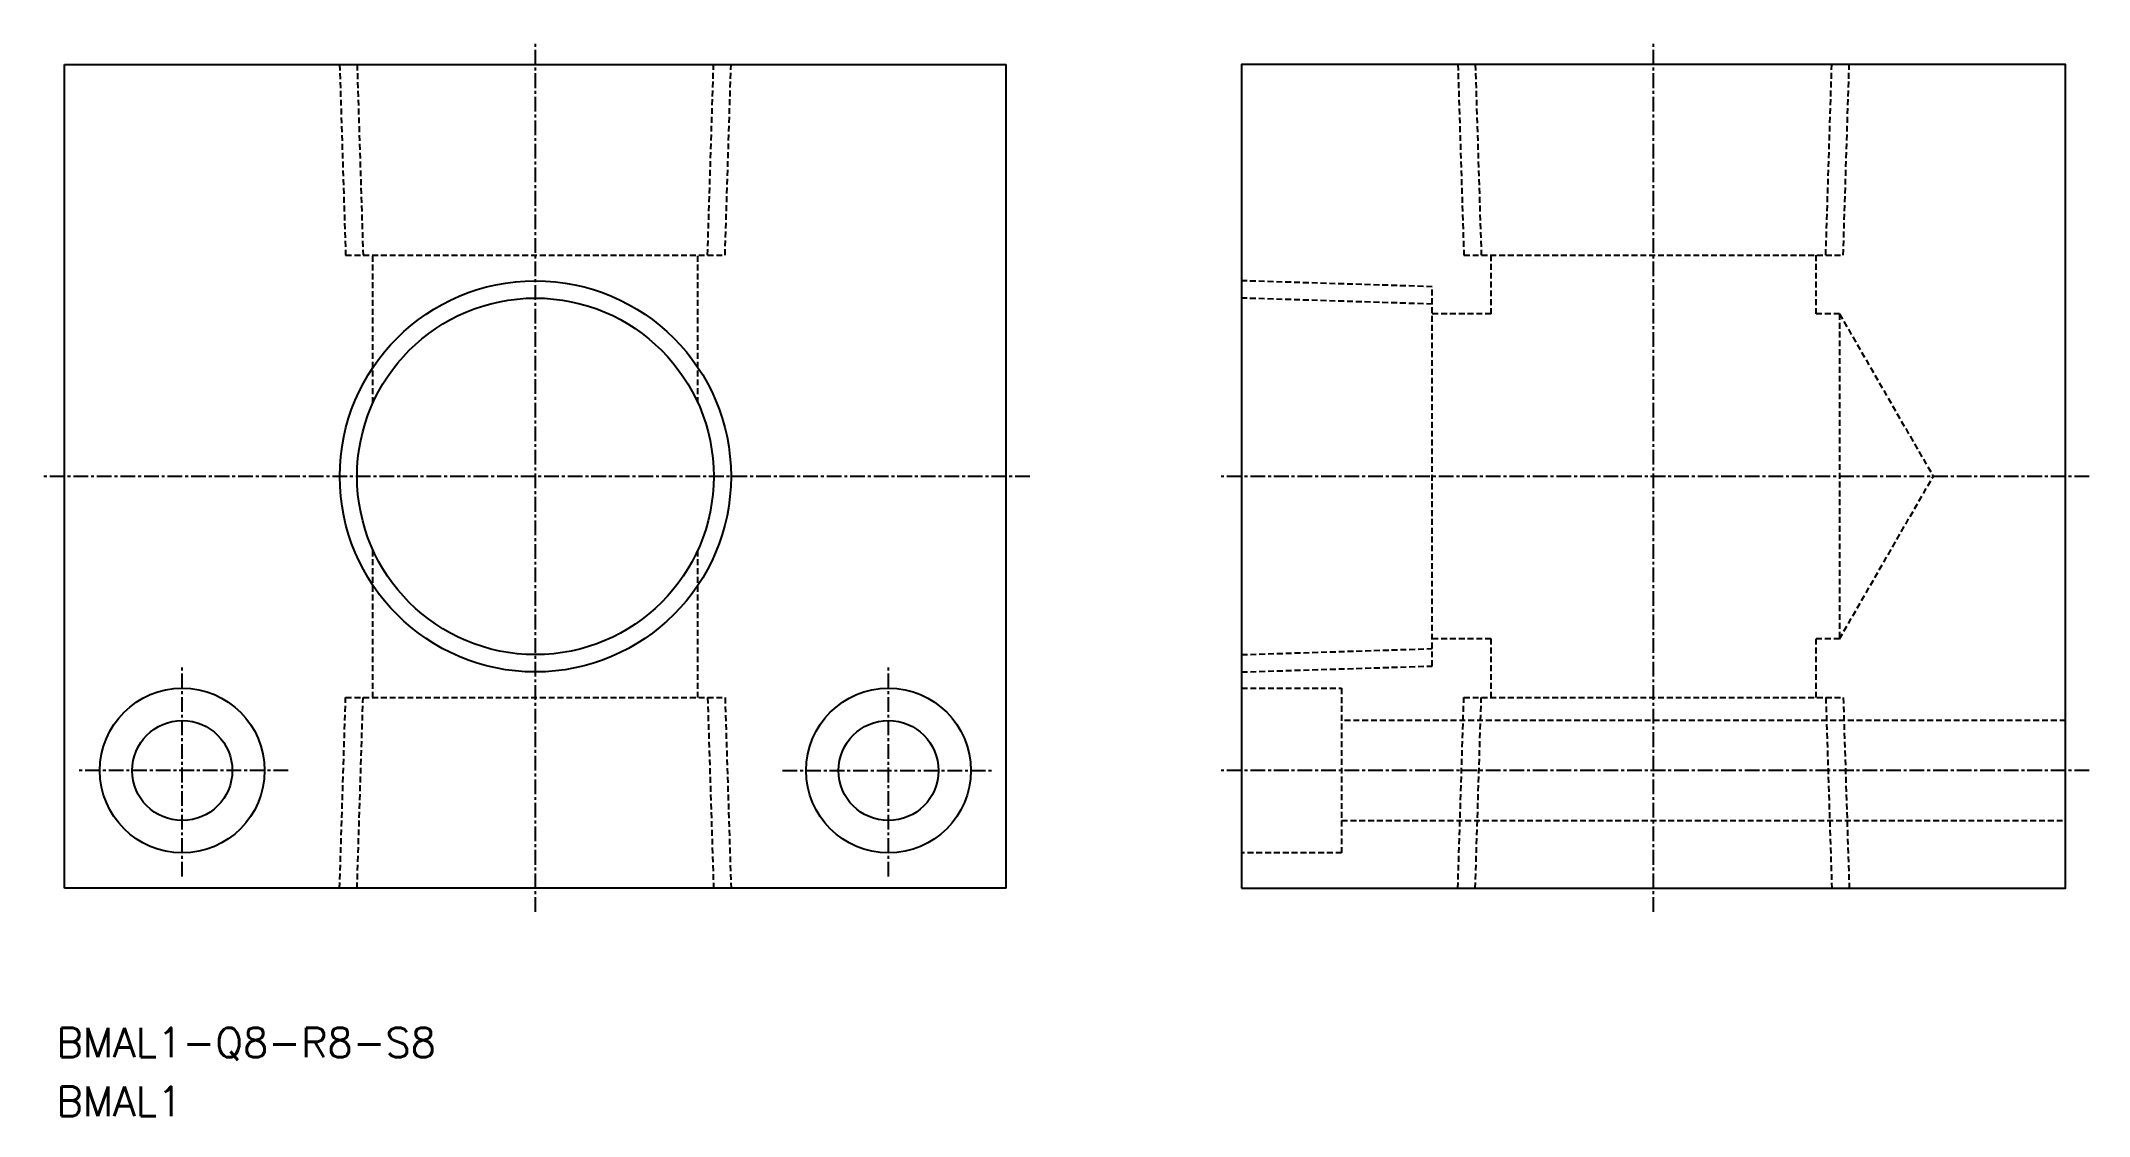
# Model space of a CAD drawing. Extents: x 66 to 240, y 51 to 142.
import ezdxf
from ezdxf.enums import TextEntityAlignment as Align

# ---------------------------------------------------------------- set-up
doc = ezdxf.new("R2010")
doc.units = 0
doc.linetypes.add('CENTER', pattern=[2, 1.25, -0.25, 0.25, -0.25])
doc.linetypes.add('DASHED', pattern=[0.75, 0.5, -0.25])
doc.layers.get('0').update_dxf_attribs({"linetype": 'CONTINUOUS'})
doc.layers.add('CENTER', color=1, linetype='CENTER')
doc.styles.get("Standard").update_dxf_attribs({"font": 'txt.shx', "bigfont": 'extfont.shx'})

msp = doc.modelspace()

# ---------------------------------------------------------------- linework, layer by layer
at = {"color": 7, "linetype": 'CONTINUOUS'}
for p, q in [((68.14, 140), (148.14, 140)), ((68.14, 70), (68.14, 140)), ((148.14, 70), (148.14, 140)), ((148.14, 70), (68.14, 70))]:
    msp.add_line(p, q, dxfattribs=at)
at = {"color": 3, "linetype": 'DASHED'}
for p, q in [((91.51, 140), (92.02, 123.8)), ((92.99, 140), (93.5, 123.8)), ((122.77, 123.8), (123.28, 140)), ((124.25, 123.8), (124.76, 140)), ((186.51, 140), (187.02, 123.8)), ((187.99, 140), (188.5, 123.8)), ((217.77, 123.8), (218.28, 140)), ((219.25, 123.8), (219.76, 140)), ((92.02, 123.8), (124.25, 123.8)), ((94.34, 111.24), (94.34, 123.8)), ((121.94, 111.24), (121.94, 123.8)), ((187.02, 123.8), (219.25, 123.8)), ((189.34, 118.8), (189.34, 123.8)), ((216.94, 118.8), (216.94, 123.8)), ((184.34, 121.12), (168.14, 121.62)), ((184.34, 119.64), (168.14, 120.15)), ((184.34, 88.88), (184.34, 121.12)), ((189.34, 118.8), (184.34, 118.8)), ((218.94, 118.8), (216.94, 118.8)), ((218.94, 118.8), (226.9, 105)), ((218.94, 118.8), (218.94, 91.2)), ((218.94, 91.2), (226.9, 105)), ((94.34, 86.2), (94.34, 98.76)), ((121.94, 86.2), (121.94, 98.76)), ((189.34, 91.2), (184.34, 91.2)), ((189.34, 86.2), (189.34, 91.2)), ((216.94, 86.2), (216.94, 91.2)), ((218.94, 91.2), (216.94, 91.2)), ((168.14, 89.85), (184.34, 90.36)), ((168.14, 88.38), (184.34, 88.88)), ((91.51, 70), (92.02, 86.2)), ((92.02, 86.2), (124.25, 86.2)), ((92.99, 70), (93.5, 86.2)), ((122.77, 86.2), (123.28, 70)), ((124.25, 86.2), (124.76, 70)), ((168.14, 86.99), (176.64, 86.99)), ((176.64, 86.99), (176.64, 73)), ((186.51, 70), (187.02, 86.2)), ((187.02, 86.2), (219.25, 86.2)), ((187.99, 70), (188.5, 86.2)), ((217.77, 86.2), (218.28, 70)), ((219.25, 86.2), (219.76, 70)), ((238.14, 84.25), (176.64, 84.25)), ((176.64, 75.75), (238.14, 75.75)), ((176.64, 73), (168.14, 73))]:
    msp.add_line(p, q, dxfattribs=at)
at = {"color": 7, "linetype": 'CONTINUOUS'}
msp.add_lwpolyline([(168.14, 70), (238.14, 70), (238.14, 140), (168.14, 140)], close=True, dxfattribs=at)
at = {"color": 3, "linetype": 'CONTINUOUS'}
msp.add_circle((108.14, 105), 16.62, dxfattribs=at)
at = {"color": 7, "linetype": 'CONTINUOUS'}
for centre, radius in [((108.14, 105), 15.15), ((78.14, 80), 7), ((138.14, 80), 7), ((78.14, 80), 4.25), ((138.14, 80), 4.25)]:
    msp.add_circle(centre, radius, dxfattribs=at)
at = {"layer": 'CENTER', "color": 1, "linetype": 'CENTER'}
for p, q in [((108.14, 68), (108.14, 142)), ((203.14, 68), (203.14, 142)), ((150.14, 105), (66.14, 105)), ((240.14, 105), (166.14, 105)), ((78.14, 71), (78.14, 89)), ((138.14, 71), (138.14, 89)), ((87.14, 80), (69.14, 80)), ((129.14, 80), (147.14, 80)), ((240.14, 80), (166.14, 80))]:
    msp.add_line(p, q, dxfattribs=at)

# ---------------------------------------------------------------- texts
at = {"color": 7, "linetype": 'CONTINUOUS'}
for s, p in [('BMAL1-Q8-R8-S8', (67.44, 56.89)), ('BMAL1', (67.44, 51.89))]:
    msp.add_text(s, height=2.5, dxfattribs=at).set_placement(p, align=Align.MIDDLE_LEFT)

doc.saveas('drawing.dxf')
